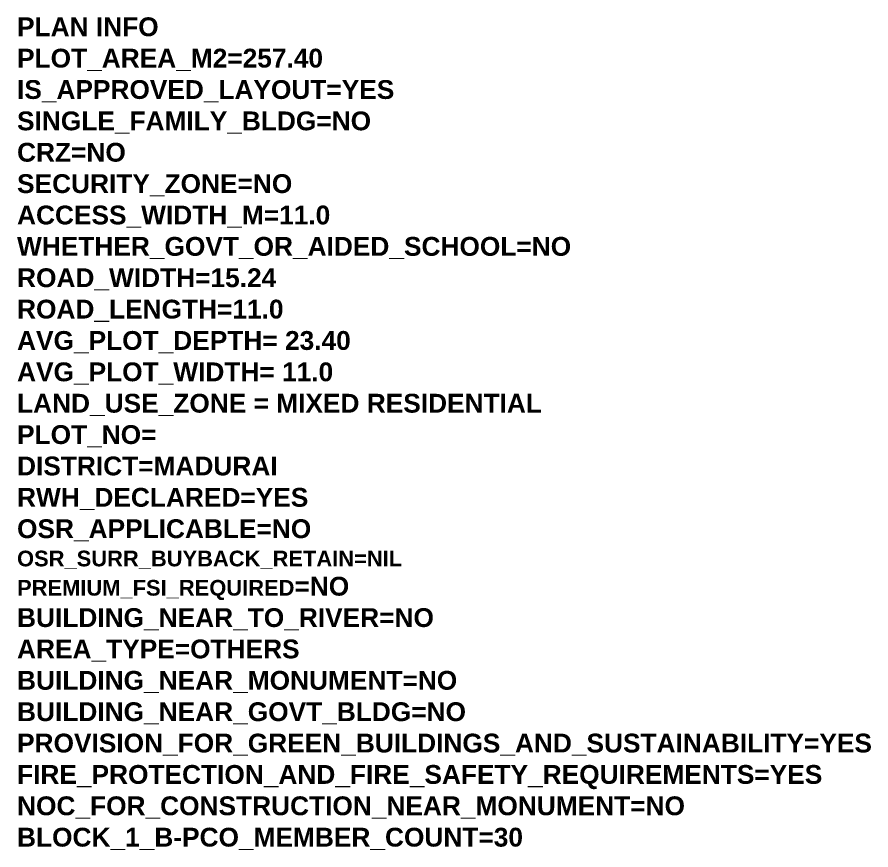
# Model space of a CAD drawing. Header units: metres. Extents: x 6910 to 7143, y 127 to 187.
# Drawn here: x 6910.15 to 6955.54, y 135.06 to 179.31 of the extents above; entities that cross this region are included whole.
import ezdxf

# ---------------------------------------------------------------- set-up
doc = ezdxf.new("R2010")
doc.units = ezdxf.units.M
doc.layers.add('PLAN_INFO', color=1, linetype='Continuous', plot=False)
doc.styles.get("Standard").update_dxf_attribs({"font": 'arialbd.ttf'})

msp = doc.modelspace()

# ---------------------------------------------------------------- texts
at = {"layer": 'PLAN_INFO', "insert": (6910.151, 179.297), "char_height": 1, "width": 36.17558, "attachment_point": 1}
msp.add_mtext('PLAN INFO\\PPLOT_AREA_M2=257.40\\P{\\H0.99934x;IS_APPROVED_LAYOUT\\H1.00066x;=YES}\\PSINGLE_FAMILY_BLDG=NO\\PCRZ=NO\\PSECURITY_ZONE=NO\\PACCESS_WIDTH_M=11.0\\PWHETHER_GOVT_OR_AIDED_SCHOOL=NO\\PROAD_WIDTH=15.24\\PROAD_LENGTH=11.0\\PAVG_PLOT_DEPTH= 23.40\\PAVG_PLOT_WIDTH= 11.0\\PLAND_USE_ZONE = MIXED RESIDENTIAL\\PPLOT_NO= \\PDISTRICT=MADURAI\\PRWH_DECLARED=YES\\POSR_APPLICABLE=NO\\P{\\H0.83333x;OSR_SURR_BUYBACK_RETAIN=NIL\\H1.2x;\\P\\H0.83333x;PREMIUM_FSI_REQUIRED\\H1.2x;=NO}\\PBUILDING_NEAR_TO_RIVER=NO\\PAREA_TYPE=OTHERS\\PBUILDING_NEAR_MONUMENT=NO\\PBUILDING_NEAR_GOVT_BLDG=NO\\PPROVISION_FOR_GREEN_BUILDINGS_AND_SUSTAINABILITY=YES\\PFIRE_PROTECTION_AND_FIRE_SAFETY_REQUIREMENTS=YES\\PNOC_FOR_CONSTRUCTION_NEAR_MONUMENT=NO\\PBLOCK_1_B-PCO_MEMBER_COUNT=30', dxfattribs=at)

doc.saveas('drawing.dxf')
